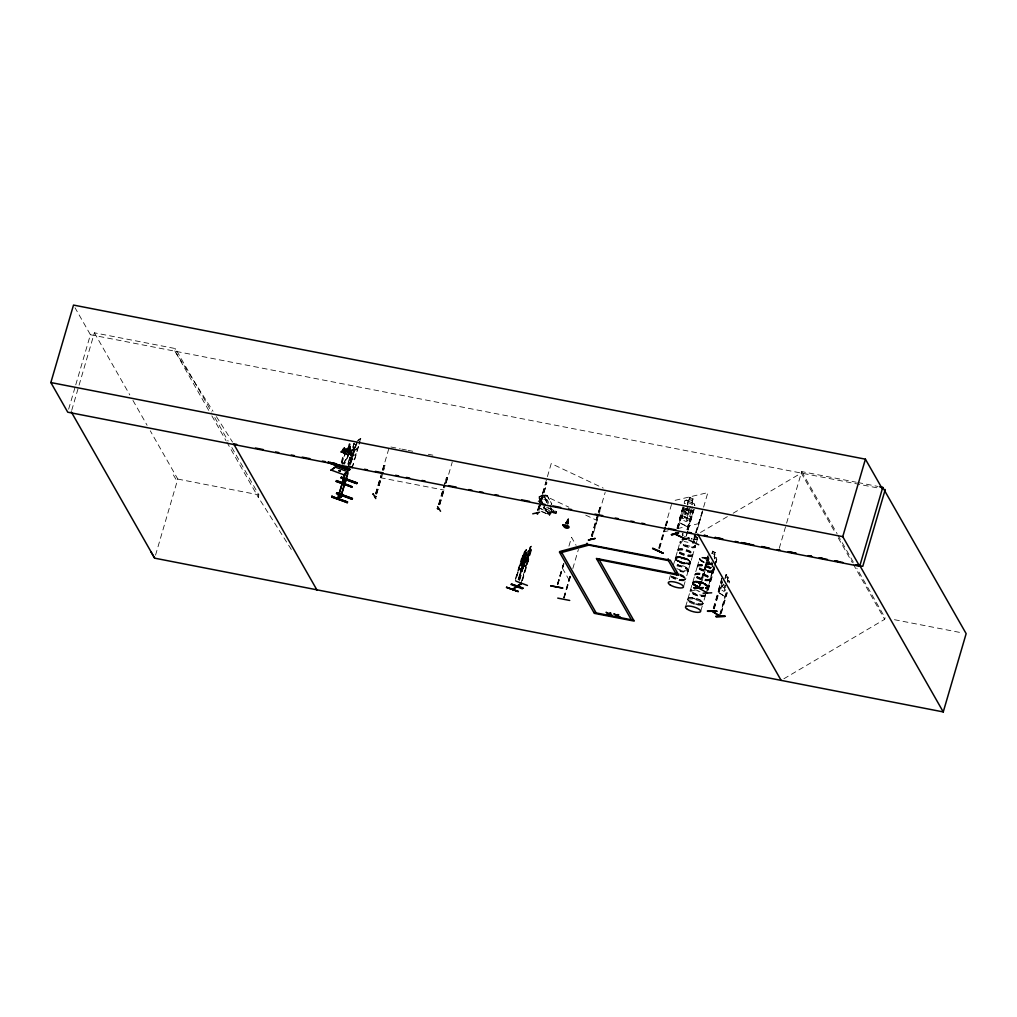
<?xml version="1.0" encoding="UTF-8"?>
<svg xmlns="http://www.w3.org/2000/svg" width="1017" height="1017" viewBox="0 0 1017 1017"><rect width="100%" height="100%" fill="white"/><g stroke="black" fill="none" stroke-linecap="round" stroke-linejoin="round"><path stroke-width="0.75" stroke-dasharray="5 3.75" d="M692.742 504.75L691.624 504.216M673.292 565.516L677.805 549.943M685.623 606.577L688.166 598.276M703.205 603.373L702.734 604.174A8.022 2.403 16.3 0 0 693.696 598.67A8.022 2.403 16.3 0 0 689.602 601.695A8.022 2.403 16.3 0 0 702.683 604.238L702.645 604.314M692.869 555.066L692.501 555.613L695.272 546.676M697.242 566.711L699.696 558.409L699.531 559.096M712.548 570.957L714.442 564.321M711.811 573.156L713.692 569.8L711.811 573.156L705.162 569.253L705.404 564.88L708.302 554.646M705.366 569.164L705.506 564.918M568.401 523.933L568.312 519.001L565.541 523.056M348.284 467.019L350.649 458.158M348.437 467.083L350.903 456.938M349.912 451.815L349.988 451.561M724.765 596.509L726.685 593.153L724.765 596.509L718.714 592.58L718.943 588.22L721.943 577.987M568.312 523.679L568.579 519.14L566.024 522.611M343.072 448.599L349.784 451.535L342.831 448.955L349.746 452.158L344.191 463.968M349.619 452.298L342.78 449.082L350.026 452.234L344.521 464.083M541.756 502.678L539.163 496.461L538.972 497.898C543.485 502.83 534.23 498.381 540.358 504.534M521.162 562.973L520.933 565.592L523.717 561.308L520.933 565.592L524.136 554.011L522.42 556.223L515.276 580.275M568.185 523.272L568.541 519.242M522.369 567.092L524.149 554.214M567.448 526.234L568.478 519.064M684.123 563.609C700.344 565.109 682.242 554.71 676.597 557.087C670.152 560.723 688.382 564.346 683.831 563.126M705.391 588.029L707.629 587.483L707.679 586.275M351.793 451.23C350.001 451.701 355.81 447.366 354.971 448.942M352.95 455.146L353.878 450.048L353.662 451.014M348.933 454.218C351.501 452.273 350.662 446.832 349.022 452.412C347.967 457.612 353.903 450.48 350.598 449.578M697.23 566.889L694.954 574.414M567.664 523.259L568.389 519.229M519.496 566.494L518.899 570.003C526.145 564.638 523.081 560.812 522.013 567.969L518.772 569.965L519.484 566.418M519.369 580.262L527.378 552.879C531.611 540.942 517.767 586.682 524.429 563.075M342.945 464.299L350.026 452.234M350.903 457.65L353.941 450.099L351.399 455.565M547.769 504.343L548.405 502.042L546.574 498.648L543.981 497.3L540.23 498.394L540.535 500.415L538.425 501.063M567.168 523.081L568.312 519.001M68.647 409.165L75.309 386.384M75.754 384.858L90.411 334.733L75.042 307.77M71.711 410.372L94.39 332.813L175.458 348.589L211.65 412.063M208.739 410.385L174.797 350.852L175.458 348.589M155.55 555.155L177.797 479.083L150.262 430.788M291.307 549.46L258.191 497.122L258.852 494.859L231.317 446.565M345.971 448.255L344.331 451.612L345.971 448.255L344.204 447.607L343.403 450.353L350.102 447.035L347.801 454.955L344.331 451.612L341.026 451.345L340.797 452.145L348.056 454.764L350.369 446.857L340.797 452.145L345.259 452.107L347.801 454.955L341.026 451.345C361.683 439.395 340.072 454.65 342.437 464.108M342.551 450.951L344.204 447.607M341.242 462.074L344.191 451.993L348.056 454.764L341.026 451.345M341.788 462.57L344.738 452.489L344.191 451.993M341.89 463.625L345.259 452.107M347.102 448.675L345.449 452.031L347.102 448.675L348.882 449.336L347.801 454.955L347.229 452.679L348.882 449.336M349.797 443.87L350.445 452.883L350.395 450.645C349.162 434.056 348.043 453.29 347.776 449.12M349.111 459.455L350.064 457.18L352.492 458.07C353.102 462.76 345.983 457.497 351.793 460.078M347.827 464.222L353.929 443.361M348.145 463.994L354.247 443.145M350.179 463.816L356.001 443.933M350.293 464.324L356.7 442.687M350.611 464.095L356.942 442.484M357.069 442.42C357.31 447.887 350.331 441.111 356.052 444.645M353.013 459.15L352.187 458.731M351.946 468.125L358.581 445.421M358.988 444.009L360.641 438.378L359.23 444.098M352.187 468.214L358.823 445.51M375.515 493.753L380.752 475.842M382.494 469.867L383.803 465.392L384.884 465.595L383.663 470.235M375.604 493.906L382.061 471.799M382.494 470.324L389.397 446.717M376.595 493.97L381.833 476.045M383.574 470.083L384.884 465.595M376.671 494.122L383.231 471.723M438.594 504.445L446.45 477.57L447.62 477.939L446.45 477.57M438.683 504.597L444.353 485.198M444.785 483.698L446.539 477.736M439.675 504.661L445.344 485.249M445.777 483.761L447.531 477.787M439.764 504.813L444.556 488.389M446.221 482.719L452.26 462.061M515.352 579.042L521.39 558.371L522.153 558.295L521.39 558.371M515.746 579.182L523.335 554.596L515.683 580.427M524.149 554.112C522.255 552.32 528.764 547.566 525.268 550.299M521.861 562.566L523.908 555.422L525.141 554.621L523.069 561.74L521.861 562.566L523.107 561.753M537.421 510.776L539.607 503.313M540.04 501.826L551.227 463.587L603.208 488.109M538.095 509.237L539.836 503.262M540.269 501.762L545.951 482.363L546.866 482.795L541.197 502.207M525.395 553.312L526.577 549.333L518.428 579.385M538.247 509.657L538.794 507.763L548.443 512.11L553.718 510.572L553.159 512.466L547.883 514.005L537.751 509.797M518.073 579.626L525.331 555.778L518.467 579.779M538.781 509.72L546.866 482.795M539.01 509.67L540.764 503.695M518.835 579.537L526.386 553.629L518.975 580.11M519.738 580.021L527.073 554.939L526.31 555.028L527.073 554.939M529.082 550.756L530.188 546.854C533.531 543.726 530.442 552.816 528.217 551.341M528.611 557.939L525.865 562.248L528.179 552.511L530.315 546.892L531.611 546.015L522.064 580.465M520.831 583.656L529.895 552.663L530.658 552.574L529.895 552.663M522.09 580.86L531.205 549.32M522.458 580.618L531.433 550.324M553.159 512.466L543.332 508.03L544.375 505.996L556.642 511.526L556.083 513.42L554.227 512.949L548.9 514.5L549.46 512.606L554.786 511.043L556.642 511.526M547.883 514.005L548.443 512.11M549.523 515.111L550.515 513.077L549.523 515.111L539.061 510.381M554.227 512.949L554.786 511.043M555.6 513.56L556.146 511.665M557.316 584.406L562.986 565.007M557.418 584.61L563.532 563.71M557.723 584.495L563.761 563.863M568.935 546.154L571.529 537.294L576.118 545.354M557.837 584.699L563.952 563.799M563.66 597.78L570.639 573.893M563.761 597.983L570.753 574.096M564.066 597.869L570.626 575.469M564.181 598.072L570.728 575.673M572.813 568.567L578.419 549.383M591.297 536.201L597.843 513.801M598.288 512.314L599.827 507.775L600.755 508.22L592.453 536.582M591.538 536.15L598.085 513.75M598.517 512.263L599.827 507.775M592.225 536.633L605.166 492.393M658.736 548.125L664.851 527.226M665.207 526.018L672.11 502.411M659.092 548.303L665.207 527.391M665.639 525.903L667.991 519.789L666.249 525.764M659.347 547.985L665.449 527.086M665.893 525.598L667.991 519.789M659.69 548.163L665.804 527.264M684.187 507.496L682.547 508.297L679.547 518.53L679.585 522.878L687.454 526.615L689.564 523.234L687.403 526.45L679.661 522.852M676.953 528.306L684.784 500.847L686.45 500.046L688.7 501.267M677.182 528.255L683.221 507.597M677.881 528.738L683.92 508.08M678.11 528.687L684.149 508.03M687.505 504.826C687.034 497.377 689.628 507.559 686.17 509.67L689.323 511.157L690.823 506.313M689.818 497.453L688.623 501.279L686.577 501.75M669.148 579.614L670.368 575.495M677.97 549.638L680.081 541.705M682.318 534.7L682.521 533.989A7.933 2.377 16.3 0 0 683.31 535.451M688.623 501.076L689.742 497.275L693.111 498.864L691.929 502.69M686.958 529.666L692.564 510.483M687.187 529.615L692.793 510.432M689.666 523.31L694.42 507.076M686.157 536.01L687.454 531.573M687.886 530.099L693.925 509.441M686.386 535.946L687.683 531.522M688.115 530.048L694.153 509.39M681.568 558.32C681.314 558.664 681.352 559.045 681.466 558.651M691.827 539.175L691.611 538.476M693.886 538.451L695.196 533.976M695.628 532.476L702.353 511.437L696.594 532.514M694.242 538.616L695.552 534.141M695.984 532.654L702.696 511.615M694.052 539.811L695.793 533.836M696.238 532.336L707.857 492.609L672.542 500.936M694.408 539.976L696.149 534.001M683.615 586.428L685.738 579.448M692.653 555.409L688.484 569.774A7.894 2.365 16.3 0 0 677.411 564.549M695.984 544.108L697.687 538.235M687.988 598.466L690.683 589.695L690.149 590.508M692.399 583.466C693.963 578.622 711.188 584.063 706.612 588.182M698.285 583.338C700.395 583.923 697.344 582.728 698.971 582.779M698.399 582.881L698.946 582.779M705.582 558.308L706.383 558.969L705.811 558.308M699.188 586.542L708.404 554.646M699.493 586.529L708.124 557.011L708.887 557.469L700.688 585.512M700.382 585.525L708.887 557.469M707.921 563.456L709.777 555.587M711.862 553.693L712.701 551.15L711.925 553.884M712.447 563.672A7.92 2.365 16.3 0 1 699.874 559.045A7.92 2.365 16.3 0 1 709.663 558.765L702.137 557.303L699.493 558.511L703.078 561.791L708.849 563.647L709.93 560.698M715.18 558.803L714.15 556.706L715.498 552.816L714.29 556.63M700.827 610.836L702.9 603.92A8.022 2.403 16.3 0 1 689.729 601.25A8.022 2.403 16.3 0 1 693.823 598.225A8.022 2.403 16.3 0 1 702.811 603.793L702.912 603.869M705.455 595.288L703.179 603.17M706.828 590.305L709.917 579.792M712.345 571.3L712.32 571.325A8.022 2.403 16.3 0 1 699.226 568.77A8.022 2.403 16.3 0 1 703.319 565.744A8.022 2.403 16.3 0 1 712.32 571.312L709.713 580.021L710.082 579.474M707.184 589.58L713.654 567.448M706.624 592.517L713.959 567.435M714.442 566.914L713.603 569.812L716.769 559.655L716.286 557.761L714.379 556.63M714.875 565.452L716.565 559.655M707.946 590.038L714.417 567.906M708.252 590.025L714.29 569.367M713.248 608.408L722.045 577.987M713.578 608.408L721.765 580.364M713.959 608.865L722.159 580.821M714.277 608.865L722.045 582.296M722.464 581.775L721.218 586.046L721.612 589.924L724.015 591.487L726.189 589.275M723.329 584.025L722.502 586.873L724.905 588.436L725.731 585.589M724.956 578.495L726.125 574.491L728.693 576.169L727.46 580.046L729.329 581.114L729.748 583.008M725.057 578.495L726.176 574.681M728.274 582.156L727.358 580.046L728.464 576.232L726.062 574.681M719.782 614.408L727.117 589.326M719.68 615.882L727.015 590.801M720.926 613.391L726.964 592.733M721.256 613.391L727.295 592.733M779.238 548.366L801.688 471.596L856.25 482.223M783.865 678.771L884.663 619.328L885.095 617.878L856.772 568.198M343.415 463.803L349.708 452.12L342.678 449.527L349.81 452.057M350.191 452.451L350.725 450.684L351.984 450.124L351.45 451.904L349.517 453.379L351.666 450.01M350.509 452.578L351.043 450.798L354.501 448.408M567.016 523.119L568.211 519.191M350.077 463.498L353.013 453.862M350.229 463.561L351.831 457.739M352.619 455.73L352.136 457.103M695.514 546.307L695.005 547.057L695.615 545.404A7.894 2.365 16.3 0 1 688.636 545.887A7.894 2.365 16.3 0 1 680.576 541.832M688.217 570.931L685.509 579.817M705.671 594.983L705.239 595.631M528.408 560.532L526.768 564.549L528.446 560.545M350.102 447.035L347.229 452.679L341.903 450.722M688.42 570.651L687.975 571.287M565.859 524.238L568.134 518.962M565.872 524.124L568.045 519.128M690.619 561.791L690.314 563.418M692.488 582.461L696.06 585.817M350.712 450.76L349.568 452.476L350.395 450.645M351.844 451.154L350.725 450.684M690.416 590.127L695.234 573.969M565.833 522.916L567.982 518.95M523.285 555.879L525.382 550.248L526.704 549.371M689.717 519.001L691.98 515.848L689.755 519.166L681.835 515.428L681.86 511.081M675.644 557.507C675.644 562.693 686.195 564.346 690.441 563.049M681.67 558.676L681.301 558.575M705.912 559.134L705.099 558.689L706.268 558.549M694.814 574.618L695.297 573.919M707.857 586.123C705.213 582.919 693.543 578.241 692.577 583.644M707.972 562.884L707.196 562.935L708.175 562.922M709.167 563.049L708.035 563.062M708.646 563.66L709.078 563.037M699.2 583.516L698.615 582.69M698.514 582.97L698.692 583.008M727.918 582.296L727.206 581.521M342.691 449.578L349.861 451.942C339.881 450.493 340.937 446.171 349.835 451.434L343.085 448.866L349.886 451.357M714.786 558.943L714.328 558.13M550.439 505.805L551.761 503.974L547.159 495.432L544.565 494.885L539.061 496.525M675.542 557.85C680.576 556.299 686.755 558.473 690.492 561.969M724.117 584.572C719.197 586.86 721.701 591.182 724.396 585.716C723.646 592.161 727.231 592.924 725.185 585.233M710.247 563.265C707.323 567.842 706.624 562.274 710.756 561.231M713.095 565.922L710.807 568.147L708.201 566.583L707.603 563.227M689.361 507.941C692.501 515.67 687.95 514.755 688.395 508.449C684.949 513.636 682.013 510.381 687.962 507.318M707.196 562.935L708.569 563.787M358.086 440.196L360.641 438.378M357.056 441.2L360.882 438.467M353.7 447.48L354.552 446.87M355.772 449.87L356.624 449.272M352.492 458.07L350.102 457.307M352.098 459.061L353.026 459.404M525.42 550.362L526.641 549.536M531.128 546.955L529.984 548.748L530.76 548.227M525.458 550.845L526.234 550.324L525.052 552.104M528.23 551.227L529.196 550.706M526.323 553.706L526.361 552.549L523.323 554.71L526.488 552.6L525.458 553.146M525.153 554.621L523.971 555.46M518.899 569.838L521.886 567.817M523.793 566.469L526.781 564.448M523.717 566.622L526.908 564.499M518.772 569.965L522.013 567.855M540.968 501.801L538.807 497.796L539.544 497.466L542.417 502.792M547.337 503.021L544.095 496.131L548.786 504.025M544.464 496.016L543.726 496.347M543.841 507.14L547.451 513.801L548.188 513.471L543.142 504.127M547.451 513.801L548.188 513.471M550.21 508.36C555.6 517.767 551.621 508.119 549.511 505.36M552.371 512.365L553.108 512.021M547.057 495.495L551.761 503.974M700.471 532.501L727.714 516.433M733.155 513.216L801.269 473.058L835.097 532.387M684.886 500.961L686.45 500.199M683.259 562.706L684.339 563.049M705.493 558.753L706.065 558.6M711.697 565.096L709.18 563.456M708.646 562.808L709.04 563.571M351.399 449.87L349.734 454.51M689.412 563.812L688.077 563.965M693.67 581.838L695.043 581.673M706.599 588.22L705.289 588.373A7.933 2.377 16.3 0 0 705.302 584.75A7.933 2.377 16.3 0 0 694.064 582.08A7.933 2.377 16.3 0 0 695.971 586.161L692.602 583.669M539.15 496.639L544.616 495.012M539.544 497.466L541.349 501.686M538.794 507.763L550.083 513.216M693.111 498.864L691.776 502.767L693.086 504.826L691.013 511.945L688.433 514.195L685.28 512.721L684.492 508.869M684.288 503.224L685.445 503.606M694.891 505.64L694.217 503.771L691.852 502.741M681.835 515.428L689.831 519.153M663.478 531.916L668.08 530.836M677.297 528.662L698.793 523.602M545.951 482.363L546.638 482.846M600.755 508.22L599.598 507.826M689.628 510.14C692.005 509.059 693.543 515.848 691.827 511.335L686.437 508.703L684.39 509.186L682.305 516.293L683.093 520.145L686.208 521.632L688.776 519.382L690.861 512.263L689.551 510.203M683.602 562.643L683.462 562.846M684.466 563.647L685.115 563.507L684.263 563.011M709.129 563.304L707.616 562.808M698.463 583.3L698.743 583.186M708.124 557.011L708.582 557.494M716.286 557.761L716.769 559.655M705.162 569.253L711.786 572.991M718.714 592.58L724.867 596.509M350.115 443.984L348.094 449.247M345.805 452.59L344.738 452.489L348.056 454.764M682 558.778L681.11 558.791M708.531 563.532L710.743 563.927A7.933 2.377 16.3 0 1 699.62 558.981A7.933 2.377 16.3 0 1 709.574 559.07M708.468 563.634L709.446 563.761L708.963 563.202M683.716 562.604L684.543 562.833M857.814 482.516L878.078 486.469M90.411 334.733L879.209 488.224M390.948 447.01L400.278 448.828M401.829 449.133L406.495 450.035M408.046 450.34L412.711 451.256M428.259 454.268L432.911 455.184M380.333 477.698L444.06 490.105M177.797 479.083L258.852 494.859M894.439 619.696L963.035 633.044M384.973 465.761L383.803 465.392M544.515 495.076L547.044 495.597M708.607 563.278L707.718 562.833M706.866 563.138L709.091 563.304M683.348 558.13L685.318 558.765M683.958 563.532L683.195 563.215M683.615 563.583L685.102 563.736L684.314 562.77M343.352 448.205L345.132 448.866M346.263 449.285L348.03 449.946M342.754 450.111L345.17 451.001M346.301 451.421L348.081 452.082L343.632 449.476M349.695 457.447L352.111 458.336M349.479 459.188L351.895 460.091M523.335 554.596L522.649 556.312M691.471 538.679L692.157 539.061L691.751 538.552M685.42 558.409L687.238 559.159M680.653 562.147L677.309 560.596A7.933 2.377 16.3 0 0 690.251 563.176A7.933 2.377 16.3 0 0 681.39 557.583A7.933 2.377 16.3 0 0 677.335 560.583A7.933 2.377 16.3 0 0 690.276 563.1A7.933 2.377 16.3 0 0 681.365 557.659A7.933 2.377 16.3 0 0 677.322 560.659M683.755 563.507L682.801 562.986L683.437 563.354M546.688 507.394L553.718 510.572M543.815 507.89L556.083 513.42M549.46 512.606L550.515 513.077M548.9 514.5L549.968 514.983M689.742 497.466L692.958 498.927M686.386 500.224L694.128 503.873L694.776 505.64M688.255 502.551L691.407 504.038M542.163 494.567L568.859 507.165M585.716 515.123L596.966 520.424M694.522 584.991L696.06 585.792M712.612 551.15L715.498 552.816M712.663 551.341L715.371 552.892M714.15 556.706L716.21 557.863M715.688 561.524L716.451 561.981M715.383 561.537L716.146 562.007M727.358 580.046L729.151 581.216L729.558 583.008M681.263 558.397L681.187 558.346A7.869 2.352 16.3 0 1 689.984 563.85A7.869 2.352 16.3 0 1 677.157 561.359A7.869 2.352 16.3 0 1 681.174 558.397L681.314 558.422M707.031 585.589L707.705 586.377M682.471 534.891L682.28 534.078L682.496 534.929A7.933 2.377 16.3 0 1 682.75 533.722M174.797 350.852L213.011 411.237M216.405 416.601L232.537 442.103M173.386 474.964L177.136 481.346M801.688 471.596L837.093 533.696M837.881 535.082L853.619 562.681M838.25 537.917L852.411 562.744M853.199 564.13L884.663 619.328M562.465 568.287L569.355 580.376M214.79 417.58L228.164 441.047M211.879 415.889L226.016 440.679M226.791 442.052L258.191 497.122M94.39 332.813L129.795 394.914M132.947 400.431L147.109 425.271M544.095 496.131L547.718 502.907M550.566 508.131L552.752 512.25M544.209 506.911L547.832 513.699M546.79 502.512L544.959 499.118L541.209 500.211L543.04 503.606M541.031 503.491L539.188 501.508L540.358 503.695M525.522 553.35L525.802 554.189M697.687 537.65L697.446 539.048L693.53 539.531A7.933 2.377 16.3 0 0 697.497 537.84M348.907 448.472L349.886 452.603M348.589 448.357L349.568 452.476M688.471 570.257L688.496 569.825A7.894 2.365 16.3 0 1 676.763 568.617M711.925 561.893C714.265 569.622 710.413 568.783 711.086 562.376M526.361 552.549L526.463 553.757L526.488 552.6M531.255 549.18L531.344 550.388M679.737 518.556L679.776 522.763M697.573 537.573A7.933 2.377 16.3 0 1 693.594 539.239M685.966 537.103A7.933 2.377 16.3 0 1 684.441 536.29M694.001 535.87A7.869 2.352 16.3 0 1 693.365 539.925M682.496 535.387A7.869 2.352 16.3 0 1 683.526 533.823M695.679 536.239A7.933 2.377 16.3 0 1 696.823 537.065M695.297 545.684A8.022 2.403 16.3 0 1 687.365 546.599A8.022 2.403 16.3 0 1 680.373 541.502M694.357 545.379A7.894 2.365 16.3 0 1 691.649 547.858A7.894 2.365 16.3 0 1 681.53 544.591A7.894 2.365 16.3 0 1 682.483 541.54M684.11 541.603A7.894 2.365 16.3 0 1 687.962 542.353M695.425 545.239A8.022 2.403 16.3 0 1 688.496 546.421A8.022 2.403 16.3 0 1 680.144 541.603M680.297 575.914A7.894 2.365 16.3 0 1 683.081 580.796A7.894 2.365 16.3 0 1 670.534 576.181M680.475 575.38A8.022 2.403 16.3 0 1 683.31 580.351A8.022 2.403 16.3 0 1 670.559 575.66M677.08 565.427A8.022 2.403 16.3 0 1 688.166 570.054A8.022 2.403 16.3 0 1 680.233 570.969M678.759 573.842A7.894 2.365 16.3 0 1 684.784 579.207A7.894 2.365 16.3 0 1 671.614 575.533M676.991 565.973A7.894 2.365 16.3 0 1 687.899 570.524A7.894 2.365 16.3 0 1 680.093 571.427M680.602 574.948A8.022 2.403 16.3 0 1 684.136 579.855A8.022 2.403 16.3 0 1 671.36 576.016M677.208 564.994A8.022 2.403 16.3 0 1 688.445 569.978A8.022 2.403 16.3 0 1 678.377 569.889M697.853 586.618A7.933 2.377 16.3 0 1 693.429 581.966A7.933 2.377 16.3 0 1 704.87 584.19A7.933 2.377 16.3 0 1 705.315 588.08M698.043 586.046A7.869 2.352 16.3 0 1 693.645 581.432A7.869 2.352 16.3 0 1 704.997 583.631A7.869 2.352 16.3 0 1 705.442 587.483M697.954 586.262A7.933 2.377 16.3 0 1 693.543 581.61A7.933 2.377 16.3 0 1 704.972 583.834A7.933 2.377 16.3 0 1 705.429 587.712M712.218 564.397A7.894 2.365 16.3 0 1 699.671 559.782A7.894 2.365 16.3 0 1 709.434 559.515M695.882 586.567A7.869 2.352 16.3 0 1 694.001 582.525A7.869 2.352 16.3 0 1 705.137 585.169A7.869 2.352 16.3 0 1 705.073 588.754M705.544 595.148A8.022 2.403 16.3 0 1 695.463 594.729A8.022 2.403 16.3 0 1 691.331 589.911M694.293 589.835A8.022 2.403 16.3 0 1 698.209 590.597M705.124 594.92A7.894 2.365 16.3 0 1 697.967 596A7.894 2.365 16.3 0 1 690.136 591.157A7.894 2.365 16.3 0 1 700.001 591.754M705.671 594.703A8.022 2.403 16.3 0 1 695.59 594.284A8.022 2.403 16.3 0 1 691.458 589.479M695.984 586.123A7.933 2.377 16.3 0 1 694.077 582.042A7.933 2.377 16.3 0 1 705.302 584.711A7.933 2.377 16.3 0 1 705.251 588.335M704.501 595.059A7.894 2.365 16.3 0 1 693.975 593.013A7.894 2.365 16.3 0 1 691.7 589.034M690.314 512.072L686.958 515.428C690.06 523.158 685.534 522.242 685.992 515.924C682.547 521.111 679.648 517.844 685.56 514.793C682.534 507.369 686.92 508.208 686.551 514.246L689.297 511.615L690.314 512.072M523.666 555.422L523.348 558.435C528.598 543.828 520.907 572.457 522.827 560.151L520.653 564.626L523.666 555.422M528.827 552.078L526.781 559.21L527.963 558.371L530.073 551.265L528.827 552.078M686.055 509.975L683.983 517.094L687.098 518.581L689.183 511.475L686.055 509.975M690.123 498.368L689.742 499.639L691.776 500.593L692.145 499.322L690.123 498.368M712.942 552.256L712.574 553.528L714.252 554.519L714.62 553.248L712.942 552.256M726.316 575.597L725.935 576.868L727.486 577.859L727.854 576.588L726.316 575.597M530.696 549.701L524.009 565.795L530.721 549.714M709.853 579.855L709.828 579.881A8.022 2.403 16.3 0 1 696.721 577.325A8.022 2.403 16.3 0 1 700.815 574.3A8.022 2.403 16.3 0 1 709.815 579.868L709.815 579.868M356.103 453.874L352.238 456.773L356.103 453.874M350.992 451.23L350.242 450.938L350.992 451.23M349.784 451.535L343.11 448.675L349.721 451.65M677.22 560.939L677.195 560.914A7.933 2.377 16.3 0 1 681.288 557.913A7.933 2.377 16.3 0 1 690.174 563.418A7.933 2.377 16.3 0 1 677.246 560.901M354.081 447.912A1.589 1.475 54.4 0 0 356.306 449.476A1.589 1.475 54.4 0 0 356.382 446.806A1.589 1.475 54.4 0 0 354.081 447.912M353.23 448.522A1.589 1.475 54.4 0 0 355.454 450.086A1.589 1.475 54.4 0 0 355.53 447.416A1.589 1.475 54.4 0 0 353.23 448.522M679.458 553.413A7.894 2.365 16.3 0 0 692.335 555.918A7.894 2.365 16.3 0 0 683.488 550.439A7.894 2.365 16.3 0 0 679.458 553.413M679.509 552.917A8.022 2.403 16.3 0 0 692.602 555.473A8.022 2.403 16.3 0 0 683.602 549.892A8.022 2.403 16.3 0 0 679.509 552.917M677.525 560.087A7.869 2.352 16.3 0 0 690.352 562.592A7.869 2.352 16.3 0 0 681.543 557.125A7.869 2.352 16.3 0 0 677.525 560.087M677.424 560.291A7.933 2.377 16.3 0 0 690.352 562.808A7.933 2.377 16.3 0 0 681.466 557.303A7.933 2.377 16.3 0 0 677.424 560.291M679.877 551.977A7.894 2.365 16.3 0 0 692.755 554.494A7.894 2.365 16.3 0 0 683.907 549.002A7.894 2.365 16.3 0 0 679.877 551.977M679.636 552.485A8.022 2.403 16.3 0 0 692.73 555.028A8.022 2.403 16.3 0 0 683.729 549.46A8.022 2.403 16.3 0 0 679.636 552.485M696.67 577.821A7.894 2.365 16.3 0 0 709.548 580.326A7.894 2.365 16.3 0 0 700.7 574.834A7.894 2.365 16.3 0 0 696.67 577.821M697.09 576.385A7.894 2.365 16.3 0 0 709.968 578.889A7.894 2.365 16.3 0 0 701.12 573.41A7.894 2.365 16.3 0 0 697.09 576.385M699.175 569.266A7.894 2.365 16.3 0 0 712.053 571.77A7.894 2.365 16.3 0 0 703.205 566.291A7.894 2.365 16.3 0 0 699.175 569.266M696.848 576.881A8.022 2.403 16.3 0 0 709.942 579.423A8.022 2.403 16.3 0 0 700.942 573.855A8.022 2.403 16.3 0 0 696.848 576.881M699.353 568.325A8.022 2.403 16.3 0 0 712.447 570.88A8.022 2.403 16.3 0 0 703.446 565.299A8.022 2.403 16.3 0 0 699.353 568.325M699.594 567.829A7.894 2.365 16.3 0 0 712.472 570.334A7.894 2.365 16.3 0 0 703.611 564.855A7.894 2.365 16.3 0 0 699.594 567.829M689.539 602.191A7.894 2.365 16.3 0 0 702.429 604.695A7.894 2.365 16.3 0 0 693.569 599.204A7.894 2.365 16.3 0 0 689.539 602.191M689.958 600.755A7.894 2.365 16.3 0 0 702.849 603.259A7.894 2.365 16.3 0 0 693.988 597.78A7.894 2.365 16.3 0 0 689.958 600.755"/><path stroke-width="1.5" d="M715.714 616.289L725.096 616.238M688.789 539.951L698.743 544.756M510.979 584.47L522.357 588.856M515.899 581.114L527.442 585.461M557.748 598.11L569.711 600.45M879.641 486.774L882.756 487.372L859.67 566.304L67.758 412.203L50.85 382.545L73.504 305.075L865.416 459.175L882.324 488.834M335.254 467.095L331.072 470.21L335.254 467.095L347.839 471.748M331.656 497.059L332.05 496.258L331.656 497.059L347.344 502.601L331.86 496.881M341.89 483.431L336.233 481.397L336.424 480.761L351.933 486.952M336.449 481.244L336.64 480.609L341.661 482.465L346.327 479.121M336.538 493.563L336.932 492.775L352.416 498.495L352.022 499.296L336.538 493.563L336.729 492.953L352.416 498.495M356.624 483.596L341.115 477.914L341.305 477.265L356.967 482.897M341.318 477.761L341.305 477.291M331.122 470.045L343.695 474.71M341.661 482.465L341.47 483.113L346.136 479.77M341.559 495.432L336.894 498.762L341.75 494.783L341.14 496.881L338.343 496.258L338.915 494.326L341.28 495.165M342.309 482.706L342.119 483.355L346.975 479.363L342.309 482.706L351.907 486.52M346.276 479.299C343.047 476.439 341.445 481.944 345.716 481.232L346.339 479.121M338.458 496.271L345.208 473.159M345.526 472.93L338.343 496.258M347.471 473.998L340.708 497.11L348.005 473.045M347.14 502.792L347.534 501.991L331.847 496.449L347.534 501.991M352.022 499.296L352.2 498.648M341.483 477.164L356.992 482.846L356.802 483.495L341.115 477.914M373.264 494.059L375.769 498.572M440.552 511.271L437.577 506.568M506.491 587.445L518.276 591.5L506.53 587.343M522.992 588.347L511.424 584.063L523.196 588.144M532.755 513.814L539.506 512.225M562.821 524.925C575.152 525.586 565.922 532.031 562.948 524.988M550.769 585.881L562.655 588.068M596.165 612.92L561.727 552.498L562.032 551.519M668.449 560.609L588.792 545.112L561.74 552.485L559.706 551.557L586.758 544.184L587.038 543.218M599.509 558.829L599.229 559.795L634.176 621.095L594.348 613.353L559.401 552.04L561.727 552.498M652.596 548.506L663.198 553.286L652.647 548.417M671.36 534.637L678.53 533.15L671.932 534.917M675.301 534.268L675.453 533.022M668.22 558.765L667.94 559.731L676.559 574.834M675.682 532.972L675.123 534.154M675.415 534.103L675.962 533.061M676.674 533.391L676.496 534.624M671.423 534.586L678.67 532.692M676.33 572.991L676.051 573.957L596.394 558.46L631.354 619.76M688.941 538.069L682.204 539.76L688.992 538.184M693.035 542.773L693.441 541.26M693.111 542.392L693.683 541.286M693.035 542.735L694.039 541.451M693.95 587.89L703.205 587.75L694.014 587.826M698.793 588.08L698.997 586.834M699.569 586.923L699.06 588.004L699.302 586.822L699.938 588.5L698.755 588.08M707.336 611.039L717.15 611.281L707.781 611.331M778.615 550.528L778.806 549.879M859.67 566.304L842.762 536.645L865.416 459.175M885.248 489.508L862.785 566.329L855.259 564.855M781.018 680.36L943.255 711.925L966.15 633.642L882.756 487.372M698.654 588.004L707.501 593.013L706.535 592.466M657.897 550.769L658.647 550.591M512.682 589.542L516.712 586.885M517.233 585.957L521.136 583.402M520.831 583.656L521.683 583.567M521.619 583.618L517.755 586.161M652.927 548.328L663.16 553.184M348.933 470.121L328.199 462.176M330.271 462.366L349.835 469.651M720.354 616.289L712.421 611.408M327.83 462.582L348.945 470.261M518.225 591.602L506.682 587.254M694.382 588.017L703.167 587.597M374.625 496.347L375.947 496.614M343.657 474.863L347.789 471.913M336.233 481.397L351.933 486.978M356.992 482.846L356.802 483.456M512.695 589.123L516.166 586.771M375.883 496.754L374.701 496.512M438.53 508.945L437.259 508.538L438.467 508.78M516.369 587.165L516.318 586.745M556.541 587.038L557.1 587.165M658.393 550.578L659.029 550.794L658.253 550.934M703.078 593.229L711.709 592.822M725.134 616.366L716.057 616.696M716.044 616.594L724.994 616.366M685.115 538.921L675.224 534.205M536.785 513.293L537.802 513.763M590.661 538.718L591.805 539.239L590.902 538.807M590.61 538.883L591.563 539.302M537.523 513.827L536.544 513.343M50.85 382.545L842.762 536.645M236.707 444.391L233.592 443.793L316.986 590.063M255.394 448.027L263.187 449.552M275.645 451.968L278.76 452.578M291.218 455.006L294.333 455.603M302.125 457.129L309.905 458.642M322.364 461.07L325.478 461.667M328.593 462.277L336.385 463.79M348.844 466.218L351.958 466.828M364.417 469.244L367.544 469.854M375.324 471.367L383.117 472.88M395.575 475.308L398.689 475.918M406.482 477.431L409.597 478.041M422.055 480.456L425.17 481.066M448.535 485.618L456.315 487.13M468.773 489.558L471.901 490.156M479.681 491.669L482.795 492.279M495.254 494.707L498.368 495.317M521.734 499.856L529.526 501.368M541.985 503.796L545.099 504.407M552.892 505.919L560.672 507.432M568.465 508.945L571.579 509.555M594.945 514.106L602.725 515.619M615.196 518.047L618.311 518.645M630.769 521.073L633.883 521.683M641.663 523.196L644.778 523.806M668.144 528.344L675.936 529.857M688.395 532.285L691.509 532.895M749.186 544.12L741.393 542.595L753.889 545.061M761.657 546.549L764.771 547.146M795.955 553.21L788.15 551.697L795.993 553.286M808.426 555.638L811.541 556.248M819.333 557.761L822.448 558.371M834.919 560.799L838.033 561.409M856.746 565.045L859.861 565.655L943.255 711.925M596.903 559.337L678.873 575.291L670.267 560.189L586.758 544.184M593.852 612.463L633.68 620.217M150.923 551.786L154.66 558.168L781.132 680.373L697.738 534.103M735.164 541.413L738.291 542.023M761.682 546.587L769.475 548.112M777.28 549.638L780.395 550.248M808.464 555.727L811.591 556.337M819.384 557.85L827.177 559.375M834.982 560.901L842.775 562.426M550.693 585.754L562.681 588.029M372.743 494.033L373.404 494.173M344.674 484.524L351.742 487.079M336.741 493.385L352.225 499.144M338.712 495.991L341.14 496.881M333.474 463.129L350.242 469.358M333.22 463.307L350.102 469.447M675.631 534.192L685.636 538.934M595.021 538.514L588.335 540.052L595.136 538.387M706.955 592.936L706.802 592.568M719.934 616.289L712.383 611.357M71.266 411.898L154.66 558.168M349.187 470.07L327.97 462.341M337.733 498.355L337.542 499.004L342.398 495.025L337.733 498.355M610.009 613.073L609.043 613.721L606.068 612.31L608.713 613.874L607.429 614.7L609.374 614.23L612.399 615.666L609.704 614.077L610.975 613.264L610.009 613.073M617.764 614.586L616.798 615.234L613.823 613.81L616.467 615.374L615.183 616.2L617.128 615.73L620.154 617.179L617.459 615.59L618.73 614.764L617.764 614.586M564.397 525.547C565.147 528.98 571.452 525.929 564.397 525.547M339.792 470.82L338.712 470.718L340.326 471.316L339.792 470.82M707.095 535.921L703.98 535.323L707.095 535.934M722.68 538.959L714.887 537.446L722.693 538.972M670.216 584.953A7.933 2.377 16.3 0 0 683.144 587.47A7.933 2.377 16.3 0 0 674.258 581.953A7.933 2.377 16.3 0 0 670.216 584.953M687.428 609.348A7.933 2.377 16.3 0 0 700.357 611.865A7.933 2.377 16.3 0 0 691.471 606.361A7.933 2.377 16.3 0 0 687.428 609.348"/></g></svg>
